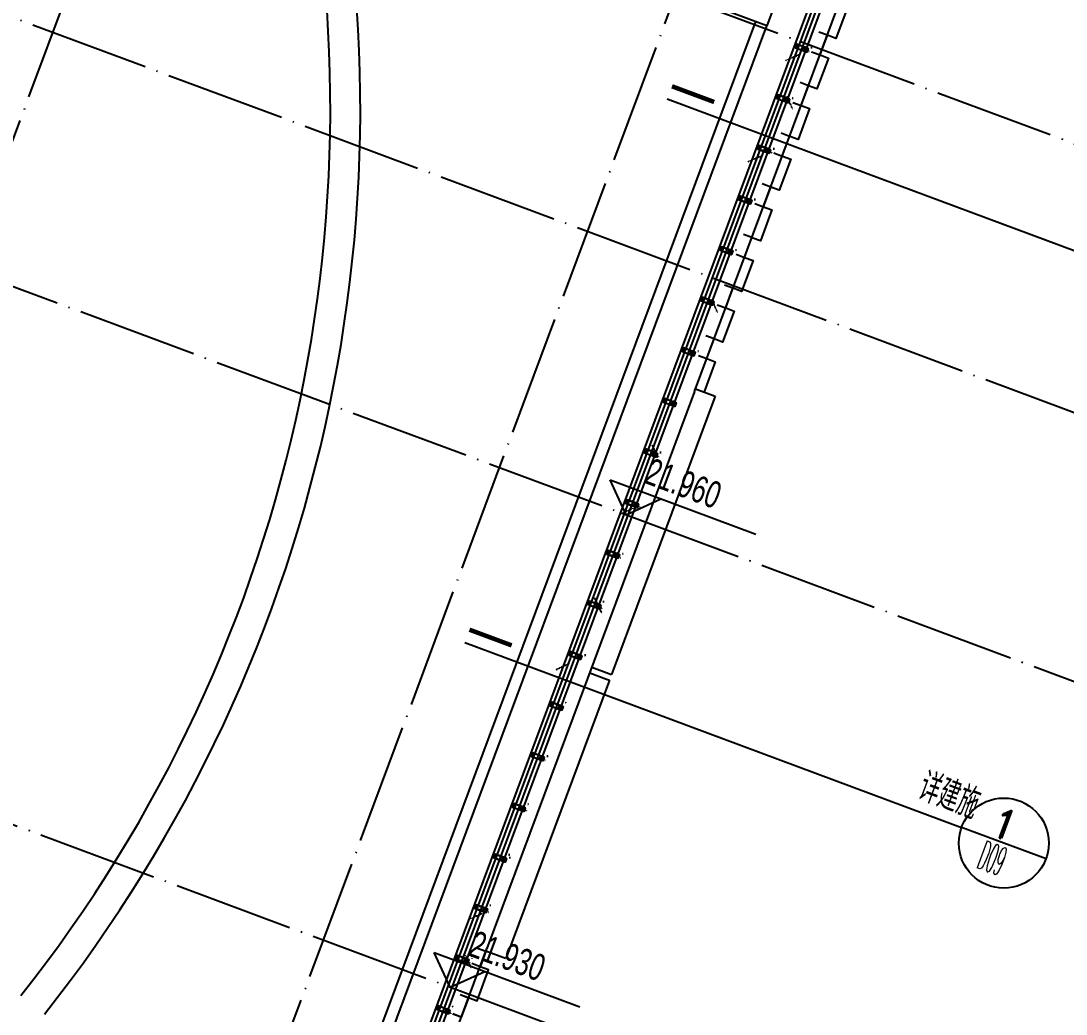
# Model space of a CAD drawing. Header units: millimetres. Extents: x 600121811 to 600690586, y 3472921280 to 3473279938.
# Drawn here: x 600567184 to 600584590, y 3473034515 to 3473051063 of the extents above; entities that cross this region are included whole.
import ezdxf
from ezdxf.enums import TextEntityAlignment as Align

# ---------------------------------------------------------------- set-up
doc = ezdxf.new("R2010")
doc.units = ezdxf.units.MM
doc.header["$LTSCALE"] = 1000
for name, pattern in [('AX-MALL-GIRD-200$0$DOTE', [2.4200000000000004, 2, -0.2, 0.02, -0.2]), ('AX-MALL-WALL-GJ$0$CENTER', [2, 1.25, -0.25, 0.25, -0.25]), ('AX-MALL-WALL-GJ$0$HIDDEN', [0.375, 0.25, -0.125]), ('AX-MALL-WALL-GJ$0$HIDDEN2', [4.7624999999999975, 3.174999999999998, -1.587499999999999])]:
    doc.linetypes.add(name, pattern=pattern)
doc.layers.get('0').update_dxf_attribs({"linetype": 'CONTINUOUS'})
for name, color, linetype in [('AX-MALL-DIM-PGJ$0$A-Anno-Note', 241, 'CONTINUOUS'), ('AX-MALL-DIM-PGJ$0$DIM_IDEN', 3, 'CONTINUOUS'), ('AX-MALL-GIRD-200$0$A-Grid', 222, 'AX-MALL-GIRD-200$0$DOTE'), ('AX-MALL-GJ-200$0$A-Anno-Note', 241, 'CONTINUOUS'), ('AX-MALL-WALL-GJ$0$A-Anno-Levl', 201, 'CONTINUOUS'), ('AX-MALL-WALL-GJ$0$A-Anno-Note', 241, 'CONTINUOUS'), ('AX-MALL-WALL-GJ$0$A-Curt', 151, 'CONTINUOUS'), ('AX-MALL-WALL-GJ$0$A-Detl-Fine', 152, 'CONTINUOUS'), ('AX-MALL-WALL-GJ$0$A-Detl-Patt', 8, 'CONTINUOUS'), ('AX-MALL-WALL-GJ$0$A-Detl-Thin', 131, 'CONTINUOUS'), ('AX-MALL-WALL-GJ$0$A-SEE', 254, 'CONTINUOUS'), ('AX-MALL-WALL-GJ$0$AE-METL-01', 43, 'CONTINUOUS'), ('AX-MALL-WALL-GJ$0$AP', 3, 'CONTINUOUS'), ('AX-MALL-WALL-GJ$0$FIX', 2, 'CONTINUOUS'), ('AX-MALL-WALL-GJ$0$GASKET', 2, 'CONTINUOUS'), ('AX-MALL-WALL-GJ$0$TEXT', 2, 'CONTINUOUS')]:
    doc.layers.add(name, color=color, linetype=linetype)
doc.styles.add('AX-MALL-DIM-PGJ$0$_TCH_DIM', font='zy_en.shx', dxfattribs={"width": 0.7, "bigfont": 'zy_cn.shx'})
doc.styles.add('AX-MALL-DIM-PGJ$0$_TCH_LABEL', font='ROMAND.shx', dxfattribs={"width": 0.7, "height": 5, "bigfont": 'zy_cn.shx'})
doc.styles.add('AX-MALL-WALL-GJ$0$_TCH_DIM', font='zy_en.shx', dxfattribs={"width": 0.7, "bigfont": 'zy_cn.shx'})

# ---------------------------------------------------------------- blocks, each defined once
blk = doc.blocks.new('AX-MALL-GIRD-200')
at = {"layer": 'AX-MALL-GIRD-200$0$A-Grid'}
for p, q in [((600235486.9336561, 3473179121.574219), (600593382.9377552, 3473045794.810937)), ((600234020.7437632, 3473175185.804002), (600591916.7478616, 3473041859.04072)), ((600232554.5538701, 3473171250.033786), (600590450.5579685, 3473037923.270504)), ((600229622.1740841, 3473163378.493353), (600587518.1781827, 3473030051.730071)), ((600545353.090394, 3472990833.81876), (600584082.6293433, 3473094797.545841)), ((600554255.4277889, 3472987517.436859), (600592984.9667379, 3473091481.16394))]:
    blk.add_line(p, q, dxfattribs=at)
blk = doc.blocks.new('AX-MALL-WALL-GJ$0$A$C3841687A')
at = {"layer": 'AX-MALL-WALL-GJ$0$A-Detl-Patt'}
for points in [[(1399.999999880791, 59849.99999809265), (1400.000000119209, 38561.06546878815, -0.2891341552693316), (-7086.701078891754, 25111.90190267563, -0.006611957542132409), (-9776.135731101036, 24157.98794841766)], [(-9711.77727675438, 23968.62589073181, 0.006632955152188892), (-7008.841141939163, 24927.45411157608, 0.2892976732896045), (1599.999999761581, 38561.06546926498), (1600.000000238419, 59849.99999952316)]]:
    blk.add_lwpolyline(points, format="xyb", dxfattribs=at)
blk = doc.blocks.new('AX-MALL-WALL-GJ$0$fwergegheh')
at = {"layer": 'AX-MALL-WALL-GJ$0$A-SEE'}
blk.add_lwpolyline([(149.9524734020233, 542.9655318260193), (-0.008915424346923828, 542.9622936248779), (-2.384185791015625e-07, -7.03770637512207), (150.2232069969177, -7.035207748413086)], dxfattribs=at)
blk = doc.blocks.new('AX-MALL-WALL-GJ$0$fregergcbvvvvvv')
at = {"layer": 'AX-MALL-WALL-GJ$0$AE-METL-01'}
for points in [[(-7.152557373046875e-07, -149.9999980926514), (-3.576278686523438e-07, 9.5367431640625e-07), (349.9999996423721, 9.5367431640625e-07), (350, -149.9999995231628)], [(2.999999403953552, -149.9999985694885), (2.999999523162842, -2.999999046325684), (346.9999998807907, -2.999999046325684), (347, -149.9999995231628)]]:
    blk.add_lwpolyline(points, dxfattribs=at)
blk = doc.blocks.new('AX-MALL-WALL-GJ$0$fgegrhrthr')
at = {"layer": 'AX-MALL-WALL-GJ$0$A-Curt'}
for p, q in [((449977.1743851693, 85912.46205308163), (449977.214079974, 105746.9204374236)), ((450043.8410468627, 85909.97691957923), (450043.8807454619, 105746.3313507282)), ((450110.5077085602, 85907.49395252785), (450110.5474109943, 105745.76451459)), ((450177.1743702622, 85905.01314627285), (450177.2140765666, 105745.2175828473))]:
    blk.add_line(p, q, dxfattribs=at)
at = {"layer": 'AX-MALL-WALL-GJ$0$A-Detl-Fine', "color": 4}
for centre, radius, start in [((420806.0808993578, 92838.40779924393), 24284.93727309087, 341.9955936669866), ((420806.0808970928, 92838.40779829025), 23784.9372733691, 341.9979782540455)]:
    blk.add_arc(centre, radius, start, 35.25123473619216, dxfattribs=at)
at = {"layer": 'AX-MALL-WALL-GJ$0$A-SEE'}
for p, q in [((450426.9805811644, 98831.34575986862), (450426.9805799723, 98881.34576034546)), ((450426.9805799723, 98881.34576034546), (450777.0620243549, 98881.34575986862)), ((450777.0620243549, 98881.34575986862), (450777.0620247126, 98831.34575891495)), ((450427.2015880346, 98831.34576034546), (450427.2015823126, 88931.38905143738)), ((450777.0620270967, 98831.34575986862), (450777.0620243549, 93981.3457608223)), ((450777.0619847775, 93981.34576225281), (450777.0619850159, 93931.34576177597)), ((450777.0620012283, 93831.34575843811), (450777.0619997978, 93781.3457570076)), ((450777.0620657206, 93781.34574890137), (450777.0620622635, 88931.38635349274)), ((450777.0620654821, 93781.34574890137), (450777.0620657206, 88931.38635730743)), ((450777.0620598793, 88881.3863530159), (450427.056765914, 88881.38640022278)), ((450427.1743377447, 85895.72904109955), (450427.2015845776, 88931.38640403748)), ((450777.0620622635, 88931.38635349274), (450777.0620598793, 88881.3863530159))]:
    blk.add_line(p, q, dxfattribs=at)
for points in [[(450427.2904428244, 98831.34575605392), (450427.4370831251, 115169.1774892807)], [(450429.0332237482, 105717.3746376038), (450578.9946087599, 105717.3543801308), (450578.9232836962, 105167.3543877602), (450428.7000781298, 105167.3739337921)], [(450428.9310846329, 104817.3746385574), (450578.8924742937, 104817.3543877602), (450578.8211512566, 104267.354391098), (450428.5979455709, 104267.3739366531)], [(450428.828951478, 103917.3746461868), (450578.7903380394, 103917.3543920517), (450578.7190157175, 103367.3543958664), (450428.4958087206, 103367.3739385605)], [(450428.7268202305, 103017.3746519089), (450578.6882047653, 103017.3543949127), (450578.6168805361, 102467.354403019), (450428.3936744928, 102467.3739490509)], [(450428.6246845722, 102117.3746619225), (450578.5860723257, 102117.3544063568), (450578.5147471428, 101567.3544068336), (450428.2915401459, 101567.3739514351)], [(450428.5225476027, 101217.374663353), (450578.4839339256, 101217.3544073105), (450578.4126110077, 100667.3544154167), (450428.1894049644, 100667.3739614487)], [(450428.4204134941, 100317.3746671677), (450578.381801486, 100317.3544158936), (450578.310474515, 99767.35441684723), (450428.087269783, 99767.37396335602)], [(450428.4204139709, 99417.37467718124), (450578.3818006516, 99417.35442113876), (450578.3122884035, 98881.34575748444)], [(450426.9805424213, 93931.34576320648), (450727.0619840622, 93931.34575653076), (450777.0619858503, 93931.34576177597)], [(450426.9805582762, 93831.34575939178), (450727.0620042086, 93831.34576177597), (450777.0620012283, 93831.34575843811)]]:
    blk.add_lwpolyline(points, dxfattribs=at)
at = {"layer": 'AX-MALL-WALL-GJ$0$AE-METL-01'}
for points in [[(450278.0155975819, 104817.3746204376), (450427.998286128, 104817.3746323586), (450427.5911631584, 105167.2990589142), (450277.6084733009, 105167.3739113808)], [(450277.8984881639, 103917.3746285439), (450427.8811776638, 103917.3746380806), (450427.4740538597, 104267.2990641594), (450277.491363883, 104267.373919487)], [(450277.7814079523, 103017.3746304512), (450427.7640976906, 103017.3746423721), (450427.3569735289, 103367.2990665436), (450277.3742841482, 103367.3739233017)], [(450277.6643126011, 102117.3746404648), (450427.647002697, 102117.3746523857), (450427.2398779392, 102467.2990765572), (450277.257188201, 102467.3739318848)], [(450277.5172785521, 101217.3746523857), (450427.4999675751, 101217.3746623993), (450427.0928423405, 101567.2990880013), (450277.1101539135, 101567.3739433289)], [(450277.4301168919, 100317.3746557236), (450427.4128069878, 100317.3746681213), (450427.0056834221, 100667.2990932465), (450277.0229929686, 100667.3739461899)], [(450277.3130093813, 99417.37466526031), (450427.2956986427, 99417.37467432022), (450426.8885735273, 99767.29909944534), (450276.9058840275, 99767.37395429611)], [(450277.1937093735, 88881.38639831543), (450427.0567657948, 88881.38639974594), (450427.1986664534, 88606.29087877274), (450277.1937066317, 88606.29087972641)]]:
    blk.add_lwpolyline(points, dxfattribs=at)
for name, p, rotation in [('AX-MALL-WALL-GJ$0$fwergegheh', (450577.1462072134, 88599.2556643486), 179.9999994684939), ('AX-MALL-WALL-GJ$0$fregergcbvvvvvv', (450427.1937270164, 88056.29013347626), 269.9994858412024)]:
    blk.add_blockref(name, p, dxfattribs=dict(at, rotation=rotation))
blk = doc.blocks.new('AX-MALL-WALL-GJ$0$尺寸分格点')
at = {"ltscale": 10}
h = blk.add_hatch(color=1, dxfattribs=at)
h.dxf.hatch_style = 1
edge = h.paths.add_edge_path()
edge.add_line((0, -1.5), (-5.470445860503725e-37, 1.862645149230957e-09))
edge.add_line((0, 1.862645149230957e-09), (-1.5, 0))
edge.add_arc((0, 0), 1.5, 180, 270)
edge = h.paths.add_edge_path()
edge.add_line((0, 1.5), (5.470445846917725e-37, 1.862645149230957e-09))
edge.add_line((0, 1.862645149230957e-09), (1.5, 0))
edge.add_arc((0, 0), 1.5, 0, 90)
for p, q in [((-2.5, 0), (2.5, 0)), ((0, -2.5), (0, 2.5))]:
    blk.add_line(p, q)
blk.add_circle((0, 0), 1.5)
blk = doc.blocks.new('AX-MALL-WALL-GJ$0$定位点')
blk.add_blockref('AX-MALL-WALL-GJ$0$尺寸分格点', (0, 0))
blk = doc.blocks.new('AX-MALL-WALL-GJ$0$A$C3802349C')
at = {"layer": 'AX-MALL-WALL-GJ$0$GASKET'}
h = blk.add_hatch(dxfattribs=at)
h.set_pattern_fill('ANSI35', color=1, scale=0.3750125207812556, angle=-180, style=0)
h.set_pattern_definition([(225, (-14292809.63515486, -9063882.472551338), (0.8419271213058608, -0.8419271213058608), []), (225, (-14292810.47708235, -9063882.472551338), (0.8419271213058608, -0.8419271213058608), [1.488330941850608, -0.2976661883701216, 0, -0.2976661883701216])])
edge = h.paths.add_edge_path()
edge.add_line((-4.151144333183765, 8), (-1.924371063709259, 8))
edge.add_line((-1.924371063709259, 8), (0, 0))
edge.add_line((0, 0), (-1, 0))
edge.add_arc((-173.3719842011968, -63.27551823887059), 183.6188774223807, 20.15753080045416, 22.84073975264292)
at = {"layer": 'AX-MALL-WALL-GJ$0$GASKET', "elevation": -0.1213156449062388}
blk.add_lwpolyline([(-4.151144333183765, 8), (-1.924371063709259, 8), (0, 0), (-1, 0, 0.01170824263980096)], format="xyb", close=True, dxfattribs=at)
blk = doc.blocks.new('AX-MALL-WALL-GJ$0$A$C431B1AE9')
at = {"layer": 'AX-MALL-WALL-GJ$0$GASKET'}
h = blk.add_hatch(dxfattribs=at)
h.set_pattern_fill('ANSI37', color=1, scale=0.35, style=0)
h.set_pattern_definition([(45, (-14292809.63515486, -9063882.472551338), (-0.3928862052967754, 0.3928862052967754), []), (135, (-14292809.63515486, -9063882.472551338), (-0.3928862052967754, -0.3928862052967754), [])])
h.paths.add_polyline_path([(3.006717517971992, 0), (0, 0), (-1.924371063709259, 8), (-1, 8), (-0.3333333134651184, 7), (0.3333333134651184, 7), (0.6666666865348816, 8), (1.333333313465118, 8), (1.666666686534882, 7), (2.333333313465118, 7), (2.666666686534882, 8), (3.333333313465118, 8), (3.666666686534882, 7), (4.333333313465118, 7), (4.666666686534882, 8), (5.333333313465118, 8), (5.666666686534882, 7), (6.333333313465118, 7), (6.666666686534882, 8), (7.333333313465118, 8), (7.666666686534882, 7), (8.333333313465118, 7), (8.666666686534882, 8), (9.333333313465118, 8), (9.666666686534882, 7), (10.33333331346512, 7), (11, 8), (11.82815510034561, 8), (10, 0), (6.993282483890653, 0), (6.993282483890653, -1.195969490334392), (7.790595477446914, -1.195969490334392), (7.790595477446914, -1.886535448953509), (6.786871323361993, -2.890259601175785), (3.213128676638007, -2.890259601175785), (2.209404524415731, -1.886535448953509), (2.209404524415731, -1.195969490334392), (3.006717517971992, -1.195969490334392)])
edge = h.paths.add_edge_path(flags=16)
edge.add_ellipse((5, 3.75), major_axis=(-3.000000000596629, 1.102163919055573e-15), ratio=0.5833333332173223, start_angle=0, end_angle=360, ccw=False)
h.paths.add_polyline_path([(4.202687006443739, -0.1993282493203878), (4.202687006443739, -1.694290110841393), (5.797312993556261, -1.694290110841393), (5.797312993556261, -0.1993282493203878)], flags=16)
for points in [[(6.993282483890653, 0), (10, 0), (11.82815510034561, 8), (11, 8), (10.33333331346512, 7), (9.666666686534882, 7), (9.333333313465118, 8), (8.666666686534882, 8), (8.333333313465118, 7), (7.666666686534882, 7), (7.333333313465118, 8), (6.666666686534882, 8), (6.333333313465118, 7), (5.666666686534882, 7), (5.333333313465118, 8), (4.666666686534882, 8), (4.333333313465118, 7), (3.666666686534882, 7), (3.333333313465118, 8), (2.666666686534882, 8), (2.333333313465118, 7), (1.666666686534882, 7), (1.333333313465118, 8), (0.6666666865348816, 8), (0.3333333134651184, 7), (-0.3333333134651184, 7), (-1, 8), (-1.924371063709259, 8), (0, 0), (3.006717517971992, 0), (3.006717517971992, 0), (3.006717517971992, -1.195969490334392), (2.209404524415731, -1.195969490334392), (2.209404524415731, -1.886535448953509), (3.213128676638007, -2.890259601175785), (6.786871323361993, -2.890259601175785), (7.790595477446914, -1.886535448953509), (7.790595477446914, -1.195969490334392), (6.993282483890653, -1.195969490334392)], [(5.797312993556261, -0.1993282493203878), (5.797312993556261, -1.694290110841393), (4.202687006443739, -1.694290110841393), (4.202687006443739, -0.1993282493203878)]]:
    blk.add_lwpolyline(points, close=True, dxfattribs=at)
at = {"layer": 'AX-MALL-WALL-GJ$0$GASKET', "extrusion": (0, 0, -1)}
blk.add_ellipse((5, 3.75), major_axis=(-3.000000000596629, 1.102163919055573e-15), ratio=0.5833333332173223, dxfattribs=at)
blk = doc.blocks.new('AX-MALL-WALL-GJ$0$A$C6D1904FE')
at = {"color": 6, "ltscale": 10}
for name in ['AX-MALL-WALL-GJ$0$A$C3802349C', 'AX-MALL-WALL-GJ$0$A$C431B1AE9']:
    blk.add_blockref(name, (-5, 2.890259601175785), dxfattribs=at)
blk = doc.blocks.new('*U58')
at = {"color": 8, "linetype": 'AX-MALL-WALL-GJ$0$HIDDEN'}
for p, q in [((1.13686837721616e-13, 1.999999999999886), (40, 2.000000000000114)), ((39.00000000000011, -3.000000000000114), (39.00000000000028, 2.999999999999659)), ((1.13686837721616e-13, -2.000000000000114), (40, -2.000000000000341))]:
    blk.add_line(p, q, dxfattribs=at)
at = {"color": 0, "linetype": 'ByBlock'}
blk.add_lwpolyline([(5.684341886080801e-14, 5.999999999999886), (-1.838248336817855, 5.999999999999659, 0.2271033335269274), (-2.617369142194775, 5.626873807574043, 0.3523503326370215), (-2.617369142194832, -5.626873807574043, 0.227103333526957), (-1.838248336817799, -5.999999999999886), (-5.684341886080801e-14, -5.999999999999886)], format="xyb", close=True, dxfattribs=at)
at = {"color": 8, "linetype": 'AX-MALL-WALL-GJ$0$HIDDEN2'}
blk.add_lwpolyline([(-4.568611867420884, 0.7499999999998863), (-2.300000000000068, 0.7499999999998863), (-2.300000000000125, -0.7500000000001137), (-4.568611867420941, -0.7500000000001137)], dxfattribs=at)
at = {"color": 8, "linetype": 'ByBlock'}
blk.add_lwpolyline([(1.13686837721616e-13, -3.000000000000114), (39.00000000000028, -3.000000000000341), (40.00000000000045, -1.999999999999432), (39.99999999999955, 2.000000000000114), (39.00000000000028, 3.000000000000114), (1.13686837721616e-13, 2.999999999999886)], dxfattribs=at)
at = {"layer": 'AX-MALL-WALL-GJ$0$TEXT', "color": 8, "linetype": 'AX-MALL-WALL-GJ$0$CENTER'}
blk.add_line((43, -1.13686837721616e-13), (-7.600000000000023, -1.13686837721616e-13), dxfattribs=at)
blk = doc.blocks.new('AX-MALL-WALL-GJ$0$A$C4A6E1F89')
at = {"layer": 'AX-MALL-WALL-GJ$0$AP'}
for points in [[(31.30000000074506, 13.80000000074506), (31.30000000074506, 10), (27.30000000074506, 10), (27.30000000074506, 9), (31.30000000074506, 9), (31.30000000074506, 1.200000001117587), (-31.30000000074506, 1.200000001117587), (-31.30000000074506, 9), (-27.30000000074506, 9), (-27.30000000074506, 10), (-31.30000000074506, 10), (-31.30000000074506, 13.80000000074506), (-30.16000000014901, 15.32000000029802, 0.2874411353254684), (-30.13336061313748, 15.63748977147043), (-31.30000000074506, 17.90000000037253), (-31.30000000074506, 22), (-32.5, 22), (-32.5, 0), (32.5, 0), (32.5, 22), (31.30000000074506, 22), (31.30000000074506, 17.90000000037253), (30.13336061313748, 15.63748977147043, 0.2874411353254668), (30.16000000014901, 15.32000000029802)], [(0, 15.90000000037253), (0.400000000372529, 15.5), (28.30000000074506, 15.5), (28.30000000074506, 10.5), (29.80000000074506, 10.5), (31, 13.5), (29.93968884833157, 15.35087553970516, -0.2449413473478261), (29.9286532253027, 15.6279489248991), (31, 17.90000000037253), (31, 21.5, 0.414213562373095), (30.5, 22), (29.09999999962747, 22, 1.000000000000455), (29.09999999962747, 20.80000000074506), (29.09999999962747, 20.80000000074506, -0.4142135623733198), (29.59999999962747, 20.30000000074506), (29.59999999962747, 18.90000000037253, -0.4142135623731125), (29.09999999962747, 18.40000000037253), (23.90000000037253, 18.40000000037253, -0.4142135623730815), (23.40000000037253, 18.90000000037253), (23.40000000037253, 20.30000000074506, -0.4142135623731302), (23.90000000037253, 20.80000000074506, 0.9999999999998862), (23.90000000037253, 22), (21.40000000037253, 22), (21.40000000037253, 18.5), (11.40000000037253, 18.5), (9.300000000745058, 22), (8.5, 22), (8.5, 20), (-8.5, 20), (-8.5, 22), (-9.300000000745058, 22), (-11.40000000037253, 18.5), (-21.40000000037253, 18.5), (-21.40000000037253, 22), (-23.90000000037253, 22, 0.9999999999999053), (-23.90000000037253, 20.80000000074506, -0.4142135623731302), (-23.40000000037253, 20.30000000074506), (-23.40000000037253, 18.90000000037253, -0.4142135623730814), (-23.90000000037253, 18.40000000037253), (-29.09999999962747, 18.40000000037253, -0.4142135623731125), (-29.59999999962747, 18.90000000037253), (-29.59999999962747, 20.30000000074506, -0.4142135623733199), (-29.09999999962747, 20.80000000074506), (-29.09999999962747, 20.80000000074506, 1.000000000000473), (-29.09999999962747, 22), (-30.5, 22, 0.414213562373095), (-31, 21.5), (-31, 17.90000000037253), (-29.9286532253027, 15.6279489248991, -0.2449413473478107), (-29.93968885019422, 15.35087553970516), (-31, 13.5), (-29.80000000074506, 10.5), (-28.30000000074506, 10.5), (-28.30000000074506, 15.5), (-0.400000000372529, 15.5)]]:
    blk.add_lwpolyline(points, format="xyb", close=True, dxfattribs=at)
at = {"layer": 'AX-MALL-WALL-GJ$0$FIX', "extrusion": (-4.689947558750686e-09, -3.877222664414375e-09, -1), "xscale": -1, "zscale": -1, "rotation": 270}
blk.add_blockref('*U58', (-1.862645058000427e-09, 15.5, -7.954930736642706e-08), dxfattribs=at)
at = {"layer": 'AX-MALL-WALL-GJ$0$GASKET'}
blk.add_blockref('AX-MALL-WALL-GJ$0$A$C6D1904FE', (-26.5, 19.10974039882421, 0.1213156449062388), dxfattribs=at)
at = {"layer": 'AX-MALL-WALL-GJ$0$GASKET', "extrusion": (0, 0, -1), "zscale": -1, "rotation": 270}
blk.add_blockref('AX-MALL-WALL-GJ$0$定位点', (1.117587089538574e-07, 30.00001611188054, -0.1695423254371126), dxfattribs=at)
at = {"layer": 'AX-MALL-WALL-GJ$0$GASKET', "xscale": -1}
blk.add_blockref('AX-MALL-WALL-GJ$0$A$C6D1904FE', (26.49999977648258, 19.10974039882421, 0.1213156449062388), dxfattribs=at)
blk = doc.blocks.new('AX-MALL-WALL-GJ$0$A$C201F0766')
at = {"layer": 'AX-MALL-WALL-GJ$0$GASKET'}
h = blk.add_hatch(dxfattribs=at)
h.set_pattern_fill('ANSI35', color=1, scale=0.3750125207812556, angle=-180, style=0)
h.set_pattern_definition([(225, (-14292808.12419919, -9063908.843573337), (0.8419271213058608, -0.8419271213058608), []), (225, (-14292808.96612667, -9063908.843573337), (0.8419271213058608, -0.8419271213058608), [1.488330941850608, -0.2976661883701216, 0, -0.2976661883701216])])
edge = h.paths.add_edge_path()
edge.add_line((4.625009316951036, 7.210309842135757), (4.581123173236847, 7.210309841670096))
edge.add_ellipse((2.60770320892334e-08, 8.022399073466659), major_axis=(-7.236123461634007e-16, 5.908938361333678), ratio=0.782714245397402, start_angle=97.89939189545902, end_angle=262.100608104541, ccw=False)
edge.add_line((-4.581123121082783, 7.210309841670096), (-4.624990671873093, 7.210309842135757))
edge.add_line((-4.624990671873093, 7.210309842135757), (-4.625000026077032, -0.879502881783992))
edge.add_arc((-3.725290298461914e-07, -12.60038345353678), 12.60038345226483, 68.4660575448051, 111.5339390721038, ccw=False)
edge.add_line((4.624999966472387, -0.8795031546615064), (4.625009316951036, 7.210309842135757))
h = blk.add_hatch(dxfattribs=at)
h.set_pattern_fill('HONEY', color=1, scale=0.3750125207812556, angle=-180, style=0)
h.set_pattern_definition([(180, (-14292808.12419919, -9063908.843573337), (-0.8929985651103648, -0.515572838757882), [0.5953323767402432, -1.190664753480486]), (299.9999999999999, (-14292808.12419919, -9063908.843573337), (0.8929984584207664, -0.5155730235496873), [0.5953323767402432, -1.190664753480486]), (240, (-14292808.12419919, -9063908.843573337), (-1.066895984922232e-07, -1.031145862307569), [-1.190664753480486, 0.5953323767402432])])
edge = h.paths.add_edge_path()
edge.add_ellipse((-8.195638656616211e-08, 8.022399073466659), major_axis=(-1.447224692326801e-15, 5.908938361333678), ratio=0.782714245397402, start_angle=0, end_angle=360)
blk = doc.blocks.new('AX-MALL-WALL-GJ$0$A$C398804AB')
at = {"color": 3}
blk.add_lwpolyline([(-7.749999977648258, 0.3999998643994331, 0.4142135656464321), (-7.249999970197678, -0.1000001300126314), (-0.09999999962747097, -0.1000000014901161), (0, 0), (0.09999999962747097, -0.1000000014901161), (7.249999970197678, -0.1000001300126314, 0.4142135656464319), (7.749999977648258, 0.3999998643994331)], format="xyb", dxfattribs=at)
at = {"layer": 'AX-MALL-WALL-GJ$0$AP'}
blk.add_lwpolyline([(-7.749999977648258, 0.3999998681247234), (-7.75, 36.51999995112419), (-23.5, 36.51999995112419), (-23.5, 33.01999995112419, -0.414213562373095), (-24, 32.51999995112419), (-25.40000000037253, 32.51999995112419, -0.9999999999999999), (-25.40000000037253, 33.71999995037913, 0.4142135623730647), (-24.90000000037253, 34.21999995037913), (-24.90000000037253, 35.61999995075166, 0.4142135623730833), (-25.40000000037253, 36.11999995075166), (-30.59999999962747, 36.11999995075166, 0.4142135623731005), (-31.09999999962747, 35.61999995075166), (-31.09999999962747, 34.21999995037913, 0.4142135623731651), (-30.59999999962747, 33.71999995037913, -0.9999999999999999), (-30.59999999962747, 32.51999995112419), (-32, 32.51999995112419, -0.4142135623730762), (-32.5, 33.01999995112419), (-32.5, 182.0199982952327, -0.4142135623730963), (-32, 182.5199982952327), (32, 182.5199982952327, -0.4142135623730427), (32.5, 182.0199982952327), (32.5, 33.01999995112419, -0.4142135623730139), (32, 32.51999995112419), (30.59999999962747, 32.51999995112419, -0.9999999999999999), (30.59999999962747, 33.71999995037913, 0.4142135623732183), (31.09999999962747, 34.21999995037913), (31.09999999962747, 35.61999995075166, 0.4142135623730417), (30.59999999962747, 36.11999995075166), (25.40000000037253, 36.11999995075166, 0.4142135623731484), (24.90000000037253, 35.61999995075166), (24.90000000037253, 34.21999995037913, 0.4142135623730417), (25.40000000037253, 33.71999995037913, -0.9999999999999999), (25.40000000037253, 32.51999995112419), (24, 32.51999995112419, -0.4142135623730417), (23.5, 33.01999995112419), (23.5, 36.51999995112419), (7.75, 36.51999995112419), (7.750000022351742, 0.3999998681247234)], format="xyb", dxfattribs=at)
for points in [[(29.5, 40.52000945061445), (-29.5, 40.52000945061445), (-29.5, 64.45474449545145), (-28.49999050050974, 65.45475399307907), (-28.49999050050974, 85.45475399307907), (-29.5, 86.45476348884404), (-29.5, 92.92071198485792), (-28.49999050050974, 93.92072148248553), (-28.49999050050974, 113.9207214824855), (-29.5, 114.9207309782505), (-29.5, 179.5199982952327), (29.5, 179.5199982952327), (29.5, 114.9207309782505), (28.49999050050974, 113.9207214824855), (28.49999050050974, 93.92072148248553), (29.5, 92.92071198485792), (29.5, 86.45476348884404), (28.49999050050974, 85.45475399307907), (28.49999050050974, 65.45475399307907), (29.5, 64.45474449545145)], [(-4.75, 2.899999890476465), (-4.75, 36.51999995112419), (4.75, 36.51999995112419), (4.75, 2.899999890476465)]]:
    blk.add_lwpolyline(points, close=True, dxfattribs=at)
blk = doc.blocks.new('AX-MALL-WALL-GJ$0$A$C031A570D')
at = {"layer": 'AX-MALL-WALL-GJ$0$GASKET'}
h = blk.add_hatch(dxfattribs=at)
h.set_pattern_fill('ANSI37', color=1, scale=0.35, style=0)
h.set_pattern_definition([(45, (-28686473.88232677, -17866958.96207136), (-0.3928862052967754, 0.3928862052967754), []), (135, (-28686473.88232677, -17866958.96207136), (-0.3928862052967754, -0.3928862052967754), [])])
edge = h.paths.add_edge_path(flags=16)
edge.add_line((0.4479895178228617, -2.5), (-0.6520104836672544, -2.5))
edge.add_arc((-0.6520104836841905, -2.300000000761994), 0.1999999992380062, 179.9999999951482, 270.0000000048518, ccw=False)
edge.add_line((-0.8520104829221964, -2.300000000745058), (-0.8520104829221964, -1.099999999627471))
edge.add_arc((-0.6520104827190034, -1.100000000575722), 0.200000000203193, 89.9999997380454, 179.9999997283461, ccw=False)
edge.add_line((-0.6520104818046093, -0.900000000372529), (0.4479895178228617, -0.900000000372529))
edge.add_arc((0.4479895178228099, -1.099999999627523), 0.1999999992549937, 1.4779288903810084e-11, 89.99999999998522, ccw=False)
edge.add_line((0.6479895170778036, -1.099999999627471), (0.6479895170778036, -2.300000000745058))
edge.add_arc((0.447989517822728, -2.300000000744924), 0.1999999992550756, 270.00000000003826, 359.9999999999617, ccw=False)
edge = h.paths.add_edge_path(flags=16)
edge.add_line((3.25, -6.959776679053903), (3.249999998137355, -5.460273051634431))
edge.add_arc((2.752593796818533, -5.588659923981967), 0.5137082032648524, 14.47288401547784, 73.43202089108867)
edge.add_arc((0.05064282435228568, -16.32822180133598), 11.58749800659758, 75.76971431944138, 104.7475452508029)
edge.add_arc((-2.826484009876017, -5.549036338968328), 0.4327163524049084, 99.65762587733329, 168.1638378280875)
edge.add_line((-3.250000001862645, -5.460273051634431), (-3.25, -6.959776679053903))
edge.add_arc((-2.750000000785429, -6.959776678984368), 0.4999999992145705, 180.0000000079681, 252.652994767184)
edge.add_arc((-2.664828544169689e-11, 1.844165788236001), 9.723443118255906, 252.6532655821475, 287.3467351540981)
edge.add_arc((2.750000001329266, -6.959776679368228), 0.499999998670735, 287.3470194983008, 360.000000036019)
edge = h.paths.add_edge_path()
edge.add_line((4, -10.12004972994328), (5.196692196652293, -10.12004972994328))
edge.add_arc((5.196692197142482, -9.920049729702583), 0.2000000002406921, 269.9999998595713, 383.1985898189387)
edge.add_line((5.380521204322577, -9.841265872120857), (4.05898916348815, -2.646648775786161))
edge.add_arc((3.866236349709822, -2.700000001174841), 0.200000001174841, 15.47132820595848, 90.00000004069459)
edge.add_line((3.866236349567771, -2.5), (1.599999997764826, -2.5))
edge.add_arc((1.599999997764726, -2.300000000745158), 0.1999999992548425, 179.9999999999715, 270.0000000000285, ccw=False)
edge.add_line((1.399999998509884, -2.300000000745058), (1.399999998509884, -1.5))
edge.add_arc((1.599999997765529, -1.500000000000703), 0.1999999992556454, 90.00000000020151, 179.9999999997985, ccw=False)
edge.add_line((1.599999997764826, -1.300000000745058), (2.299999998882413, -1.300000000745058))
edge.add_arc((2.299999998012943, -1.100000000620646), 0.2000000001244118, 270.0000002490847, 360.0000002845238)
edge.add_line((2.499999998137355, -1.099999999627471), (2.499999998137355, -0.2000000011175871))
edge.add_arc((2.299999997951289, -0.2000000001860655), 0.2000000001860656, 359.9999997331387, 449.9999997332528)
edge.add_line((2.299999998882413, 0), (-2.300000000745058, 0))
edge.add_arc((-2.300000000767888, -0.2000000010947573), 0.2000000010947573, 89.99999999345975, 180.0000000065402)
edge.add_line((-2.500000001862645, -0.2000000011175871), (-2.500000001862645, -1.099999999627471))
edge.add_arc((-2.300000000745037, -1.09999999962745), 0.2000000011176084, 180.0000000000061, 269.9999999999939)
edge.add_line((-2.300000000745058, -1.300000000745058), (-1.600000001490116, -1.300000000745058))
edge.add_arc((-1.600000000541876, -1.500000000914405), 0.2000000001693465, 2.619577230689174e-07, 90.00000027165089, ccw=False)
edge.add_line((-1.400000000372529, -1.5), (-1.400000002235174, -2.300000000745058))
edge.add_arc((-1.600000001489917, -2.300000000745257), 0.199999999254743, -90.00000000005701, 5.701394911739044e-11, ccw=False)
edge.add_line((-1.600000001490116, -2.5), (-4.750000001862645, -2.5))
edge.add_arc((-4.750000001862645, -2), 0.5, 180, 270, ccw=False)
edge.add_line((-5.250000001862645, -2), (-5.250000001862645, -1))
edge.add_line((-5.250000001862645, -1), (-5.550000000745058, -1))
edge.add_arc((-5.550000000745058, -1.700000001117587), 0.7000000011175871, 90, 180)
edge.add_line((-6.250000001862645, -1.700000001117587), (-6.250000001862645, -2.5))
edge.add_arc((-21.55097778051301, -2.75912886012348), 15.30317185255727, -26.563419290052877, 0.9702367440764874, ccw=False)
edge.add_arc((-7.501144340111677, -9.772550713046272), 0.4000000000772927, 154.8453495136513, 325.781492258753)
edge.add_arc((-18.33916502293011, -3.056458835212569), 13.14988893811881, 328.1403989887935, 352.6787409764221)
edge.add_arc((-5.10833269223211, -4.799999999425034), 0.1999999997975632, 90.00000038522899, 160.1791058056141, ccw=False)
edge.add_line((-5.108332693576813, -4.599999999627471), (-4.211626494303346, -4.599999999627471))
edge.add_arc((-4.211626495117946, -4.799999999972099), 0.2000000003446285, -24.401291975496406, 89.99999976663429, ccw=False)
edge.add_line((-4.029491625726223, -4.882624993100762), (-5.57977457717061, -10.12004972994328))
edge.add_line((-5.57977457717061, -10.12004972994328), (-3.85655820928514, -10.12004972994328))
edge.add_line((-3.85655820928514, -10.12004972994328), (-3.744390545412898, -10.04678599908948))
edge.add_line((-3.744390545412898, -10.04678599908948), (-3.601631700992584, -9.914268443360925))
edge.add_line((-3.601631700992584, -9.914268443360925), (-3.131442086771131, -9.432502878829837))
edge.add_arc((-2.966135769468793, -9.62004972916371), 0.249999999220435, 90.00000014064523, 131.3933860177586, ccw=False)
edge.add_line((-2.966135770082474, -9.370049729943275), (-2.741758463904262, -9.370049729943275))
edge.add_arc((-2.741758464839219, -9.470049730505703), 0.100000000562428, -5.315262114891084e-07, 89.99999946430859, ccw=False)
edge.add_line((-2.641758464276791, -9.470049731433392), (-2.631878837943077, -9.710395282134414))
edge.add_line((-2.631878837943077, -9.710395282134414), (-2.662470018491149, -9.873493811115623))
edge.add_line((-2.662470018491149, -9.873493811115623), (-2.784834742546082, -9.893881127238274))
edge.add_line((-2.784834742546082, -9.893881127238274), (-2.856214165687561, -9.914268443360925))
edge.add_line((-2.856214165687561, -9.914268443360925), (-2.866411225870252, -9.995817709714174))
edge.add_line((-2.866411225870252, -9.995817709714174), (-2.815425923094153, -10.09775429032743))
edge.add_line((-2.815425923094153, -10.09775429032743), (-2.744046501815319, -10.12004972994328))
edge.add_line((-2.744046501815319, -10.12004972994328), (-2.35655820928514, -10.12004972994328))
edge.add_line((-2.35655820928514, -10.12004972994328), (-2.244390545412898, -10.04678599908948))
edge.add_line((-2.244390545412898, -10.04678599908948), (-2.101631700992584, -9.914268443360925))
edge.add_line((-2.101631700992584, -9.914268443360925), (-1.631442086771131, -9.432502878829837))
edge.add_arc((-1.466135769468793, -9.62004972916371), 0.2499999992204352, 90.00000014064528, 131.3933860177586, ccw=False)
edge.add_line((-1.466135770082474, -9.370049729943275), (-1.241758463904262, -9.370049729943275))
edge.add_arc((-1.241758464838068, -9.470049730504552), 0.1000000005612769, -5.321857088347315e-07, 89.99999946496808, ccw=False)
edge.add_line((-1.141758464276791, -9.470049731433392), (-1.131878837943077, -9.710395282134414))
edge.add_line((-1.131878837943077, -9.710395282134414), (-1.162470018491149, -9.873493811115623))
edge.add_line((-1.162470018491149, -9.873493811115623), (-1.284834742546082, -9.893881127238274))
edge.add_line((-1.284834742546082, -9.893881127238274), (-1.356214165687561, -9.914268443360925))
edge.add_line((-1.356214165687561, -9.914268443360925), (-1.366411225870252, -9.995817709714174))
edge.add_line((-1.366411225870252, -9.995817709714174), (-1.315425923094153, -10.09775429032743))
edge.add_line((-1.315425923094153, -10.09775429032743), (-1.244046501815319, -10.12004972994328))
edge.add_line((-1.244046501815319, -10.12004972994328), (-0.85655820928514, -10.12004972994328))
edge.add_line((-0.85655820928514, -10.12004972994328), (-0.7443905454128981, -10.04678599908948))
edge.add_line((-0.7443905454128981, -10.04678599908948), (-0.6016317009925842, -9.914268443360925))
edge.add_line((-0.6016317009925842, -9.914268443360925), (-0.1314420867711306, -9.432502878829837))
edge.add_arc((0.03386423053591846, -9.62004972917618), 0.2499999992329053, 90.00000014172502, 131.3933860166789, ccw=False)
edge.add_line((0.03386422991752625, -9.370049729943275), (0.2582415360957384, -9.370049729943275))
edge.add_arc((0.2582415351619317, -9.470049730504552), 0.1000000005612769, -5.321857088347315e-07, 89.99999946496808, ccw=False)
edge.add_line((0.3582415357232094, -9.470049731433392), (0.3681211620569229, -9.710395282134414))
edge.add_line((0.3681211620569229, -9.710395282134414), (0.3375299815088511, -9.873493811115623))
edge.add_line((0.3375299815088511, -9.873493811115623), (0.2151652574539185, -9.893881127238274))
edge.add_line((0.2151652574539185, -9.893881127238274), (0.143785834312439, -9.914268443360925))
edge.add_line((0.143785834312439, -9.914268443360925), (0.1335887741297483, -9.995817709714174))
edge.add_line((0.1335887741297483, -9.995817709714174), (0.1845740769058466, -10.09775429032743))
edge.add_line((0.1845740769058466, -10.09775429032743), (0.2559534981846809, -10.12004972994328))
edge.add_line((0.2559534981846809, -10.12004972994328), (0.64344179071486, -10.12004972994328))
edge.add_line((0.64344179071486, -10.12004972994328), (0.7556094545871019, -10.04678599908948))
edge.add_line((0.7556094545871019, -10.04678599908948), (0.8983682990074158, -9.914268443360925))
edge.add_line((0.8983682990074158, -9.914268443360925), (1.368557913228869, -9.432502878829837))
edge.add_arc((1.533864230537446, -9.620049729180224), 0.2499999992369481, 90.00000014207512, 131.3933860163288, ccw=False)
edge.add_line((1.533864229917526, -9.370049729943275), (1.936520639806986, -9.370049729943275))
edge.add_arc((1.9365206398038, -9.470049731436577), 0.1000000014933011, 1.8247874322696589e-09, 89.99999999817493, ccw=False)
edge.add_line((2.036520641297102, -9.470049731433392), (2.046400267630816, -9.710395282134414))
edge.add_line((2.046400267630816, -9.710395282134414), (2.015809085220098, -9.873493811115623))
edge.add_line((2.015809085220098, -9.873493811115623), (1.893444361165166, -9.893881127238274))
edge.add_line((1.893444361165166, -9.893881127238274), (1.822064939886332, -9.914268443360925))
edge.add_line((1.822064939886332, -9.914268443360925), (1.811867879703641, -9.995817709714174))
edge.add_line((1.811867879703641, -9.995817709714174), (1.862853180617094, -10.09775429032743))
edge.add_line((1.862853180617094, -10.09775429032743), (1.934232603758574, -10.12004972994328))
edge.add_line((1.934232603758574, -10.12004972994328), (2.321720896288753, -10.12004972994328))
edge.add_line((2.321720896288753, -10.12004972994328), (2.433888560160995, -10.04678599908948))
edge.add_line((2.433888560160995, -10.04678599908948), (2.576647404581308, -9.914268443360925))
edge.add_line((2.576647404581308, -9.914268443360925), (3.046837016940117, -9.432502878829837))
edge.add_arc((3.212143335179332, -9.620049731643517), 0.2500000017002416, 89.99999992847489, 131.3933858030421, ccw=False)
edge.add_line((3.212143335491419, -9.370049729943275), (3.614799745380878, -9.370049729943275))
edge.add_arc((3.614799744440467, -9.470049730511159), 0.1000000005678832, -5.28400619259628e-07, 89.99999946118368, ccw=False)
edge.add_line((3.714799745008349, -9.470049731433392), (3.724679371342063, -9.710395282134414))
edge.add_line((3.724679371342063, -9.710395282134414), (3.694088190793991, -9.873493811115623))
edge.add_line((3.694088190793991, -9.873493811115623), (3.571723466739058, -9.893881127238274))
edge.add_line((3.571723466739058, -9.893881127238274), (3.500344043597579, -9.914268443360925))
edge.add_line((3.500344043597579, -9.914268443360925), (3.490146983414888, -9.995817709714174))
edge.add_line((3.490146983414888, -9.995817709714174), (3.541132286190987, -10.09775429032743))
edge.add_line((3.541132286190987, -10.09775429032743), (3.612511707469821, -10.12004972994328))
edge.add_line((3.612511707469821, -10.12004972994328), (4, -10.12004972994328))
for points in [[(4, -10.12004972994328), (5.196692196652293, -10.12004972994328, 0.5384365873081324), (5.380521204322577, -9.841265872120857), (4.05898916348815, -2.646648775786161, 0.3371623231483117), (3.866236349567771, -2.5), (1.599999997764826, -2.5, -0.4142135623733865), (1.399999998509884, -2.300000000745058), (1.399999998509884, -1.5, -0.4142135623710347), (1.599999997764826, -1.300000000745058), (2.299999998882413, -1.300000000745058, 0.4142135625542577), (2.499999998137355, -1.099999999627471), (2.499999998137355, -0.2000000011175871, 0.414213562373678), (2.299999998882413, 0), (-2.300000000745058, 0, 0.4142135624399619), (-2.500000001862645, -0.2000000011175871), (-2.500000001862645, -1.099999999627471, 0.4142135623730327), (-2.300000000745058, -1.300000000745058), (-1.600000001490116, -1.300000000745058, -0.4142135624226467), (-1.400000000372529, -1.5), (-1.400000002235174, -2.300000000745058, -0.414213562373678), (-1.600000001490116, -2.5), (-4.750000001862645, -2.5, -0.4142135623730951), (-5.250000001862645, -2), (-5.250000001862645, -1), (-5.550000000745058, -1, 0.4142135623730951), (-6.250000001862645, -1.700000001117587), (-6.250000001862645, -2.5, -0.1207195876744133), (-7.863209849223495, -9.602525517344475, 0.9238739062829604), (-7.170384753495455, -9.997490918263793, 0.1074797348853096), (-5.296484127640724, -4.732183797284961, -0.3161581866366376), (-5.108332693576813, -4.599999999627471), (-4.211626494303346, -4.599999999627471, -0.5452250111276254), (-4.029491625726223, -4.882624993100762), (-5.57977457717061, -10.12004972994328), (-3.85655820928514, -10.12004972994328), (-3.744390545412898, -10.04678599908948), (-3.601631700992584, -9.914268443360925), (-3.131442086771131, -9.432502878829837, -0.1826026066076273), (-2.966135770082474, -9.370049729943275), (-2.741758463904262, -9.370049729943275, -0.4142135623518001), (-2.641758464276791, -9.470049731433392), (-2.631878837943077, -9.710395282134414), (-2.662470018491149, -9.873493811115623), (-2.784834742546082, -9.893881127238274), (-2.856214165687561, -9.914268443360925), (-2.866411225870252, -9.995817709714174), (-2.815425923094153, -10.09775429032743), (-2.744046501815319, -10.12004972994328), (-2.35655820928514, -10.12004972994328), (-2.244390545412898, -10.04678599908948), (-2.101631700992584, -9.914268443360925), (-1.631442086771131, -9.432502878829837, -0.1826026066076273), (-1.466135770082474, -9.370049729943275), (-1.241758463904262, -9.370049729943275, -0.4142135623585429), (-1.141758464276791, -9.470049731433392), (-1.131878837943077, -9.710395282134414), (-1.162470018491149, -9.873493811115623), (-1.284834742546082, -9.893881127238274), (-1.356214165687561, -9.914268443360925), (-1.366411225870252, -9.995817709714174), (-1.315425923094153, -10.09775429032743), (-1.244046501815319, -10.12004972994328), (-0.85655820928514, -10.12004972994328), (-0.7443905454128981, -10.04678599908948), (-0.6016317009925842, -9.914268443360925), (-0.1314420867711306, -9.432502878829837, -0.1826026065978904), (0.03386422991752625, -9.370049729943275), (0.2582415360957384, -9.370049729943275, -0.4142135623585429), (0.3582415357232094, -9.470049731433392), (0.3681211620569229, -9.710395282134414), (0.3375299815088511, -9.873493811115623), (0.2151652574539185, -9.893881127238274), (0.143785834312439, -9.914268443360925), (0.1335887741297483, -9.995817709714174), (0.1845740769058466, -10.09775429032743), (0.2559534981846809, -10.12004972994328), (0.64344179071486, -10.12004972994328), (0.7556094545871019, -10.04678599908948), (0.8983682990074158, -9.914268443360925), (1.368557913228869, -9.432502878829837, -0.1826026065947343), (1.533864229917526, -9.370049729943275), (1.936520639806986, -9.370049729943275, -0.4142135623544356), (2.036520641297102, -9.470049731433392), (2.046400267630816, -9.710395282134414), (2.015809085220098, -9.873493811115623), (1.893444361165166, -9.893881127238274), (1.822064939886332, -9.914268443360925), (1.811867879703641, -9.995817709714174), (1.862853180617094, -10.09775429032743), (1.934232603758574, -10.12004972994328), (2.321720896288753, -10.12004972994328), (2.433888560160995, -10.04678599908948), (2.576647404581308, -9.914268443360925), (3.046837016940117, -9.432502878829837, -0.1826026065961477), (3.212143335491419, -9.370049729943275), (3.614799745380878, -9.370049729943275, -0.4142135623198528), (3.714799745008349, -9.470049731433392), (3.724679371342063, -9.710395282134414), (3.694088190793991, -9.873493811115623), (3.571723466739058, -9.893881127238274), (3.500344043597579, -9.914268443360925), (3.490146983414888, -9.995817709714174), (3.541132286190987, -10.09775429032743), (3.612511707469821, -10.12004972994328)], [(3.25, -6.959776679053903), (3.249999998137355, -5.460273051634431, 0.2630873795155346), (2.899079101160169, -5.096279812976718, 0.1271177729159115), (-2.899076651781797, -5.122452525421977, 0.308147539924378), (-3.250000001862645, -5.460280233994126, -3.590366987e-06), (-3.250000001862645, -5.460273051634431), (-3.25, -6.959776679053903, 0.3280726517255059), (-2.899079028517008, -7.43703493475914, 0.152545825913894), (2.899079147726297, -7.437034897506237, 0.3280725829936511)], [(0.4479895178228617, -2.5), (-0.6520104836672544, -2.5, -0.4142135624226994), (-0.8520104829221964, -2.300000000745058), (-0.8520104829221964, -1.099999999627471, -0.4142135623235128), (-0.6520104818046093, -0.900000000372529), (0.4479895178228617, -0.900000000372529, -0.4142135623729436), (0.6479895170778036, -1.099999999627471), (0.6479895170778036, -2.300000000745058, -0.4142135623727035)]]:
    blk.add_lwpolyline(points, format="xyb", close=True, dxfattribs=at)
blk = doc.blocks.new('AX-MALL-WALL-GJ$0$A$C4C804FB4')
at = {"layer": 'AX-MALL-WALL-GJ$0$GASKET', "color": 1}
for p, q in [((-7.75056073628366, 0.9999890886247158, -0.33908465081705), (-12.50111955218017, 13.99993453547359, -0.3390846588858165)), ((-12.50111955218017, 0.9999838881194592, -0.339084654794259), (-7.75056073628366, 13.99993973597884, -0.3390846549086076))]:
    blk.add_line(p, q, dxfattribs=at)
at = {"layer": 'AX-MALL-WALL-GJ$0$GASKET', "elevation": -0.1695423253799386}
blk.add_lwpolyline([(-12.50111955218017, 0.9999838881194592), (-12.50111955218017, 13.99993453547359), (-7.75056073628366, 13.99993973597884), (-7.75056073628366, 0.9999890886247158)], close=True, dxfattribs=at)
at = {"color": 2, "ltscale": 10}
blk.add_blockref('AX-MALL-WALL-GJ$0$A$C4A6E1F89', (-1.862645149230957e-09, -30.00001611188054, -0.1695423254371126), dxfattribs=at)
at = {"color": 6, "ltscale": 10}
for name, p in [('AX-MALL-WALL-GJ$0$A$C031A570D', (-27.75000255741179, 25.1199838872999, -0.09652932343510448)), ('AX-MALL-WALL-GJ$0$A$C398804AB', (-1.862645149230957e-09, -9.90001604706049, -0.1695423254371126))]:
    blk.add_blockref(name, p, dxfattribs=at)
at = {"color": 6, "ltscale": 10, "xscale": -1}
blk.add_blockref('AX-MALL-WALL-GJ$0$A$C031A570D', (27.75000255741179, 25.1199838872999, -0.09652932343510448), dxfattribs=at)
at = {"layer": 'AX-MALL-WALL-GJ$0$GASKET', "yscale": 0.513574065589584, "zscale": 0.513574065589584}
for p, xscale in [((-10.12583948485553, 1.451673759147525, -0.1695423253799386), 0.513574065589584), ((10.12472058273852, 1.451673759147525, -0.1695423253799386), -0.513574065589584)]:
    blk.add_blockref('AX-MALL-WALL-GJ$0$A$C201F0766', p, dxfattribs=dict(at, xscale=xscale))
blk = doc.blocks.new('AX-MALL-WALL-GJ$0$mqst5')
at = {"color": 6, "ltscale": 10, "xscale": -1, "rotation": 90}
for p in [(553197.2893186826, -495326.5997050507, 0.09652955824753592), (553197.2875173073, -496226.5997494208, 0.09652955824753592), (553197.2857160475, -497126.54173961, 0.09652955824753592), (553197.2839146741, -498026.541514731, 0.09652955824753592), (553197.2821132969, -498926.5414930014, 0.09652955824753592), (553197.2803118061, -499826.5993569354, 0.09652955824753592), (553197.2785108127, -500726.4090857739, 0.09652955824753592), (553197.2767094374, -501626.409085772, 0.09652955824753592), (553197.2749080621, -502526.4090857701, 0.09652955824753592), (553197.2731066868, -503426.4090857683, 0.09652955824753592), (553197.2713053115, -504326.4090857664, 0.09652955824753592), (553197.2695039362, -505226.4090857645, 0.09652955824753592), (553197.2677025609, -506126.4090857627, 0.09652955824753592), (553197.2659011856, -507026.4090857627, 0.09652955824753592), (553197.2640998103, -507926.4090857571, 0.09652955824753592), (553197.262298435, -508826.4090857571, 0.09652955824753592), (553197.2604970597, -509726.4090857552, 0.09652955824753592), (553197.2604970597, -509726.4090857552, 0.09652955824753592), (553197.2586956844, -510626.4090857552, 0.09652955824753592), (553197.2586956844, -510626.4090857552, 0.09652955824753592), (553197.2568943091, -511526.4090857478, 0.09652955824753592), (553197.2550929748, -512426.3887774562, 0.09652955824753592)]:
    blk.add_blockref('AX-MALL-WALL-GJ$0$A$C4C804FB4', p, dxfattribs=at)
blk = doc.blocks.new('AX-MALL-WALL-GJ')
at = {"layer": 'AX-MALL-WALL-GJ$0$A-Anno-Levl'}
for p, q in [((600577264.1641588, 3473042835.589128), (600576999.5662675, 3473043414.370568)), ((600576999.5662675, 3473043414.370568), (600579423.4189248, 3473042511.414327)), ((600577264.1641588, 3473042835.589128), (600577842.9455993, 3473043100.187019)), ((600574332.4626763, 3473034962.504899), (600574067.8647854, 3473035541.286339)), ((600574067.8647854, 3473035541.286339), (600576491.7174428, 3473034638.330098)), ((600574332.4626763, 3473034962.504899), (600574911.244117, 3473035227.10279))]:
    blk.add_line(p, q, dxfattribs=at)
at = {"layer": 'AX-MALL-WALL-GJ$0$A-Detl-Thin'}
blk.add_lwpolyline([(600576169.7552067, 3473053647.859406), (600580058.6710162, 3473052199.124156), (600579604.8503351, 3473050980.909564), (600575715.9345256, 3473052429.644815)], close=True, dxfattribs=at)
at = {"layer": 'AX-MALL-WALL-GJ$0$A-Anno-Note'}
for name, p, rotation in [('AX-MALL-WALL-GJ$0$mqst5', (600234777.7372605, 3473707865.91727), 339.5681613092246), ('AX-MALL-WALL-GJ$0$A$C3841687A', (600557212.3033234, 3472995454.732511), 339.5681613098035)]:
    blk.add_blockref(name, p, dxfattribs=dict(at, rotation=rotation))
at = {"layer": 'AX-MALL-WALL-GJ$0$A-Detl-Thin', "color": 0, "rotation": 339.5681613098035}
blk.add_blockref('AX-MALL-WALL-GJ$0$fgegrhrthr', (600121810.7232081, 3473109514.681513), dxfattribs=at)
at = {"layer": 'AX-MALL-WALL-GJ$0$A-SEE'}
blk.add_blockref('AX-MALL-GIRD-200', (0, 0), dxfattribs=at)
at = {"layer": 'AX-MALL-WALL-GJ$0$A-Anno-Note', "style": 'AX-MALL-WALL-GJ$0$_TCH_DIM', "width": 0.7}
for s, p in [('21.960', (600577541.0643785, 3473043372.877023)), ('21.930', (600574609.3628964, 3473035499.792794))]:
    blk.add_text(s, height=446.25, rotation=339.5681612504137, dxfattribs=at).set_placement(p)
blk = doc.blocks.new('AX-MALL-DIM-PGJ')
at = {"layer": 'AX-MALL-DIM-PGJ$0$DIM_IDEN'}
for p, q in [((600577948.2089155, 3473049762.246258), (600580770.1474837, 3473048710.991339)), ((600580770.1474837, 3473048710.991339), (600586222.8813334, 3473046679.68798)), ((600574575.6339674, 3473040709.066911), (600577397.5725352, 3473039657.811991)), ((600577397.5725352, 3473039657.811991), (600582850.3063848, 3473037626.508632)), ((600584255.9386051, 3473037102.869384), (600582850.3063848, 3473037626.508632))]:
    blk.add_line(p, q, dxfattribs=at)
at = {"layer": 'AX-MALL-DIM-PGJ$0$DIM_IDEN', "const_width": 75}
for points in [[(600578026.7548025, 3473049973.091091), (600578729.5709126, 3473049711.271467)], [(600574654.1798545, 3473040919.911744), (600575356.9959645, 3473040658.09212)]]:
    blk.add_lwpolyline(points, dxfattribs=at)
at = {"layer": 'AX-MALL-DIM-PGJ$0$DIM_IDEN'}
blk.add_circle((600583553.1224949, 3473037364.689008), 750, dxfattribs=at)
at = {"layer": 'AX-MALL-DIM-PGJ$0$A-Anno-Note', "style": 'AX-MALL-DIM-PGJ$0$_TCH_DIM', "width": 0.7}
blk.add_text('详建施', height=506.3829787234042, rotation=339.5681613088448, dxfattribs=at).set_placement((600582086.6713195, 3473038101.015819))
at = {"layer": 'AX-MALL-DIM-PGJ$0$A-Anno-Note', "style": 'AX-MALL-DIM-PGJ$0$_TCH_LABEL'}
for s, width, p, p2 in [('1', 1.312500000214866, (600583291.3205404, 3473037526.644979), (600583687.3497791, 3473037379.112467)), ('D09', 0.430327868922907, (600583080.559809, 3473036960.888925), (600583476.5890477, 3473036813.356412))]:
    blk.add_text(s, height=482.9906831399546, rotation=339.5681613000222, dxfattribs=dict(at, width=width)).set_placement(p, p2, align=Align.FIT)

msp = doc.modelspace()

# ---------------------------------------------------------------- block references
at = {"layer": 'AX-MALL-GJ-200$0$A-Anno-Note'}
for name in ['AX-MALL-WALL-GJ', 'AX-MALL-DIM-PGJ']:
    msp.add_blockref(name, (0, 0), dxfattribs=at)

doc.saveas('drawing.dxf')
